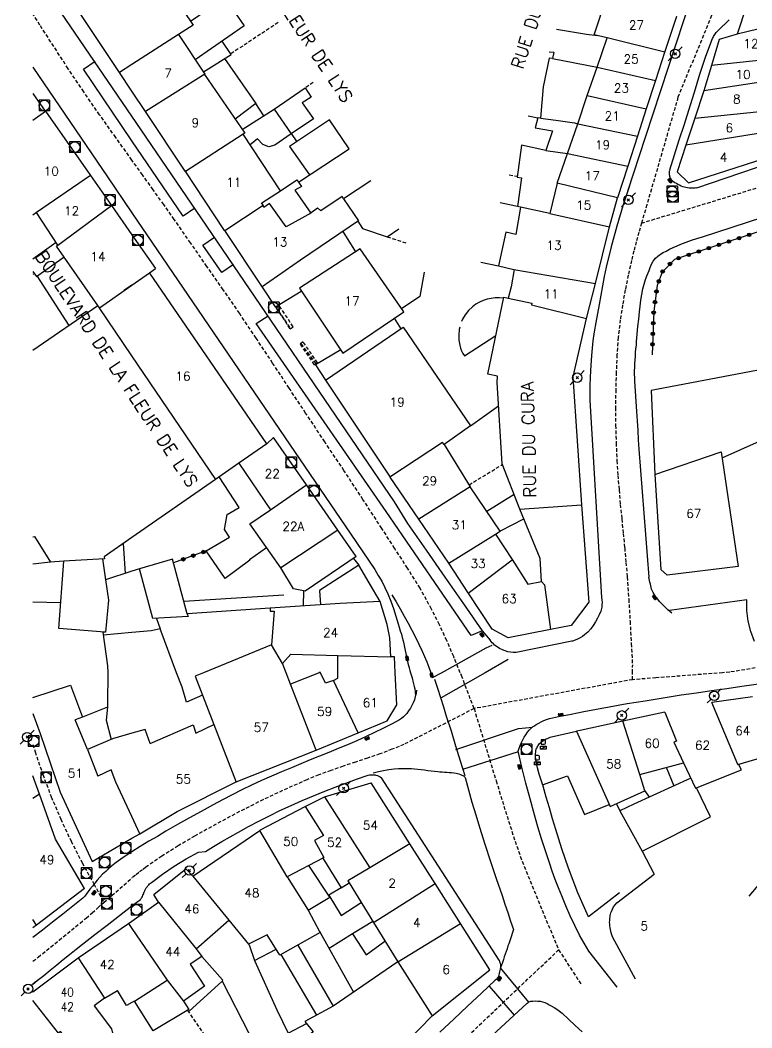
# Model space of a CAD drawing. Header units: millimetres. Extents: x 146998 to 148001, y 143000 to 144001.
# Drawn here: x 146998.2 to 147101.7, y 143120.8 to 143263.3 of the extents above; entities that cross this region are included whole.
import ezdxf
from ezdxf.enums import TextEntityAlignment as Align

# ---------------------------------------------------------------- set-up
doc = ezdxf.new("R2010")
doc.units = ezdxf.units.MM
doc.linetypes.add('DASHED', pattern=[0.75, 0.5, -0.25])
doc.layers.get('0').update_dxf_attribs({"linetype": 'CONTINUOUS'})
for name, color, linetype in [('W0001', 6, 'DASHED'), ('W0004', 5, 'CONTINUOUS'), ('W0006', 2, 'CONTINUOUS'), ('W0008', 7, 'CONTINUOUS'), ('W0014', 7, 'CONTINUOUS'), ('W0017', 7, 'CONTINUOUS'), ('W0020', 2, 'CONTINUOUS'), ('W0101', 7, 'CONTINUOUS'), ('W0104', 1, 'CONTINUOUS'), ('W0112', 1, 'DASHED'), ('W0323', 7, 'CONTINUOUS'), ('W0333', 7, 'CONTINUOUS'), ('W0401', 7, 'CONTINUOUS'), ('W0420', 7, 'CONTINUOUS'), ('W0438', 7, 'CONTINUOUS'), ('W0473', 7, 'CONTINUOUS'), ('W0989', 7, 'CONTINUOUS'), ('W0991', 7, 'CONTINUOUS'), ('W1102', 7, 'CONTINUOUS')]:
    doc.layers.add(name, color=color, linetype=linetype)
doc.styles.get("Standard").update_dxf_attribs({"font": 'romans.shx', "width": 0.85})

# ---------------------------------------------------------------- blocks, each defined once
blk = doc.blocks.new('T420')
for p, q in [((0.75, 0.75), (-0.75, 0.75)), ((-0.75, 0.75), (-0.75, -0.75)), ((0.75, 0.75), (0.75, -0.75)), ((0.75, -0.75), (-0.75, -0.75))]:
    blk.add_line(p, q)
blk.add_ellipse((0, 0), major_axis=(-0.53, 0.53), ratio=1, start_param=3.926991, end_param=10.210176)
blk = doc.blocks.new('T401')
for p, q in [((-0.3, 0.3), (0, 0.3)), ((-0.3, -0.25), (-0.3, 0.3)), ((-0.3, 0.15), (0, 0.15)), ((-0.3, 0), (0, 0)), ((0, 0.3), (0, -0.25)), ((-0.3, -0.15), (0, -0.15)), ((-0.3, -0.25), (-0.3, -0.3)), ((-0.3, -0.3), (0, -0.3)), ((0, -0.3), (0, -0.25))]:
    blk.add_line(p, q)
blk = doc.blocks.new('T473')
for p, q in [((-0.166667, 0.166667), (0.166667, -0.166667)), ((-0.166667, -0.166667), (0.166667, 0.166667)), ((0.500001, 0.500001), (1.000002, 1.000002)), ((-1.000002, -1.000002), (-0.500001, -0.500001))]:
    blk.add_line(p, q)
blk.add_ellipse((0, 0), major_axis=(0.471405, 0.471405), ratio=1, start_param=5.4977871438, end_param=11.780972451)
blk = doc.blocks.new('T438')
for p, q in [((-0.4, 0.2), (0.4, 0.2)), ((-0.4, -0.2), (-0.4, 0.2)), ((0.15, 1.1), (-0.3, 1.1)), ((-0.3, 1.1), (-0.3, 0.5)), ((-0.3, 0.5), (0.15, 0.5)), ((0.3, 0.65), (0.3, 0.95)), ((0.4, 0.2), (0.4, -0.2))]:
    blk.add_line(p, q)
at = {"flags": 128}
for points in [[(-0.4, -0.2), (0.4, 0.2)], [(0.4, -0.2), (-0.4, -0.2)]]:
    blk.add_lwpolyline(points, dxfattribs=at)
for centre, major_axis, start_param, end_param in [((0.15, 0.95), (0.106, -0.106), 0.785398, 2.356194), ((0.15, 0.65), (0.106, 0.106), 3.926991, 5.497787)]:
    blk.add_ellipse(centre, major_axis=major_axis, ratio=1, start_param=start_param, end_param=end_param)
blk = doc.blocks.new('t323o')
at = {"color": 0, "linetype": 'Continuous'}
for radius in [0.25, 0.15]:
    blk.add_circle((0, 0), radius, dxfattribs=at)

msp = doc.modelspace()

# ---------------------------------------------------------------- linework, layer by layer
at = {"layer": 'W0001'}
for points in [[(147106.76, 143299.25), (147106.13, 143297.12), (147101.07, 143279.9), (147095.98, 143263.94), (147091.25, 143252.39), (147086.85, 143237.2), (147086.09, 143234.6)], [(147086.09, 143234.6), (147088.94, 143235.46), (147109.55, 143241.76), (147135.3, 143249.54), (147157.74, 143256.81), (147184.59, 143265.55)], [(147014, 143243.51), (147011.71, 143246.71), (147009.43, 143249.92), (147007.19, 143253.16), (147004.99, 143256.43), (147000.99, 143262.6), (147000, 143264.19)], [(147060.46, 143171), (147059.52, 143173.29), (147058.54, 143175.55), (147057.49, 143177.79), (147056.39, 143180.01), (147054.76, 143182.94), (147052.99, 143185.79), (147051.17, 143188.6), (147049.35, 143191.41), (147046.69, 143195.51), (147044, 143199.59), (147041.28, 143203.66), (147038.58, 143207.73), (147036.24, 143211.26), (147033.91, 143214.8), (147031.57, 143218.33), (147029.21, 143221.84), (147026.93, 143225.17), (147024.62, 143228.48), (147022.3, 143231.79), (147019.99, 143235.1), (147018.5, 143237.21), (147017.01, 143239.32), (147015.51, 143241.41), (147014, 143243.51)], [(147086.09, 143234.6), (147085.71, 143233.28), (147085.35, 143231.97), (147085, 143230.65), (147084.68, 143229.32), (147084.21, 143227.23), (147083.78, 143225.14), (147083.41, 143223.03), (147083.09, 143220.92), (147082.8, 143218.45), (147082.62, 143215.98), (147082.51, 143213.5), (147082.44, 143211.03), (147082.41, 143208.52), (147082.43, 143206), (147082.5, 143203.49), (147082.62, 143200.98), (147082.75, 143198.92), (147082.91, 143196.87), (147083.09, 143194.81), (147083.3, 143192.76), (147083.5, 143190.71), (147083.71, 143188.66), (147083.89, 143186.6), (147084.06, 143184.55), (147084.28, 143181.41), (147084.47, 143178.26), (147084.65, 143175.12), (147084.8, 143171.98)], [(147084.81, 143171), (147084.8, 143171.98)], [(147110.33, 143173.01), (147098.57, 143171.08), (147097.56, 143171)], [(147062.4, 143165.93), (147060.72, 143170.37), (147060.46, 143171)], [(147084.83, 143170.02), (147084.81, 143171)], [(147097.56, 143171), (147088.12, 143170.27), (147084.83, 143170.02)], [(147084.83, 143170.02), (147081.8, 143169.47), (147062.4, 143165.93)], [(147062.4, 143165.93), (147052.48, 143160.86), (147050.79, 143160.17), (147049.07, 143159.53), (147047.35, 143158.93), (147045.61, 143158.36), (147043.88, 143157.78), (147042.15, 143157.18), (147040.44, 143156.55), (147038.75, 143155.86), (147035.31, 143154.34), (147031.91, 143152.72), (147028.56, 143151.01), (147025.25, 143149.22), (147022.87, 143147.89), (147020.53, 143146.5), (147018.22, 143145.04), (147015.98, 143143.49), (147015.48, 143143.12), (147014.98, 143142.74), (147014.49, 143142.36), (147014, 143141.97)], [(147062.4, 143165.93), (147065.52, 143155.71), (147066.41, 143152.85), (147067.29, 143150), (147068.21, 143147.16), (147069.19, 143144.33), (147074.36, 143131.8)], [(147000, 143160.86), (147000.31, 143159.82), (147001.39, 143156.62), (147002.59, 143153.46), (147003.93, 143150.3), (147005.39, 143147.19), (147006.95, 143144.13), (147008.62, 143141.13), (147010.02, 143138.51)], [(147010.02, 143138.51), (147014, 143141.97)], [(147000, 143130.19), (147000.75, 143130.79), (147003.71, 143133.18), (147006.67, 143135.6), (147007.52, 143136.31), (147008.36, 143137.04), (147009.19, 143137.77), (147010.02, 143138.51)], [(147014, 143086.98), (147019.74, 143089.75), (147035.69, 143099.01), (147048.76, 143108.06), (147060.96, 143119.09), (147074.36, 143131.8)], [(147074.36, 143131.8), (147077.52, 143126.98)]]:
    msp.add_lwpolyline(points, dxfattribs=at)
at = {"layer": 'W0004'}
for points in [[(147050.79, 143182.02), (147051.38, 143181.02), (147051.95, 143180.02), (147052.52, 143179.01), (147053.07, 143178), (147053.59, 143177.02), (147054.1, 143176.04), (147054.6, 143175.05), (147055.06, 143174.05), (147055.39, 143173.29), (147055.7, 143172.53), (147056, 143171.77), (147056.28, 143171)], [(147056.28, 143171), (147056.54, 143170.31)]]:
    msp.add_lwpolyline(points, dxfattribs=at)
at = {"layer": 'W0006'}
for points in [[(147014, 143246.24), (147007.13, 143256.36), (147008.79, 143257.48)], [(147022.89, 143236.71), (147021.23, 143235.59), (147014, 143246.24)], [(147028.35, 143228.75), (147026.7, 143227.61), (147024.04, 143231.49), (147025.7, 143232.59)], [(147063.45, 143176.87), (147061.99, 143176.25), (147049.99, 143193.82), (147031.6, 143220.38), (147033.26, 143221.49)]]:
    msp.add_lwpolyline(points, dxfattribs=at)
at = {"layer": 'W0008'}
for points in [[(147014, 143249.72), (147000, 143270.3)], [(147061.13, 143156.2), (147061.04, 143156.28), (147060.95, 143156.35), (147060.85, 143156.42), (147060.74, 143156.48), (147060.53, 143156.57), (147060.3, 143156.64), (147060.08, 143156.69), (147059.85, 143156.73), (147059.53, 143156.78), (147059.21, 143156.82), (147058.88, 143156.85), (147058.56, 143156.88), (147058.23, 143156.9), (147057.91, 143156.92), (147057.58, 143156.94), (147057.26, 143156.97), (147056.79, 143157.02), (147056.33, 143157.08), (147055.86, 143157.14), (147055.4, 143157.2), (147054.93, 143157.26), (147054.47, 143157.31), (147054, 143157.36), (147053.53, 143157.39), (147052.92, 143157.41), (147052.31, 143157.42), (147051.7, 143157.4), (147051.09, 143157.36), (147050.35, 143157.27), (147049.61, 143157.14), (147048.88, 143156.99), (147048.15, 143156.8)], [(147061.13, 143156.2), (147061.61, 143154.43), (147062.11, 143152.68), (147062.63, 143150.92), (147063.16, 143149.17), (147063.93, 143146.74), (147064.73, 143144.32), (147065.54, 143141.91), (147066.36, 143139.49), (147066.76, 143138.29), (147067.17, 143137.08), (147067.58, 143135.88), (147067.99, 143134.68)], [(147067.99, 143134.68), (147067.89, 143134.39), (147067.79, 143134.1), (147067.69, 143133.81), (147067.59, 143133.52), (147067.5, 143133.23), (147067.4, 143132.94), (147067.3, 143132.65), (147067.2, 143132.36), (147067.07, 143131.97), (147066.94, 143131.58), (147066.81, 143131.2), (147066.68, 143130.81), (147066.55, 143130.42), (147066.42, 143130.03), (147066.29, 143129.65), (147066.16, 143129.26)]]:
    msp.add_lwpolyline(points, dxfattribs=at)
at = {"layer": 'W0014'}
for points in [[(147100.69, 143289.63), (147086.61, 143246.68)], [(147090.11, 143242.11), (147090.77, 143244.23), (147091.44, 143246.35), (147092.12, 143248.46), (147092.8, 143250.58), (147093.59, 143253.12), (147094.35, 143255.68), (147095.18, 143258.22), (147096.14, 143260.71), (147096.21, 143260.86), (147096.28, 143261), (147096.36, 143261.15), (147096.45, 143261.28), (147096.66, 143261.54), (147096.88, 143261.79), (147097.12, 143262.02), (147097.35, 143262.25), (147097.44, 143262.34), (147097.52, 143262.42), (147097.61, 143262.5), (147097.7, 143262.58), (147097.79, 143262.66), (147097.88, 143262.74), (147097.96, 143262.82), (147098.05, 143262.9), (147098.16, 143263.01), (147098.27, 143263.12), (147098.38, 143263.24), (147098.48, 143263.36)], [(147149.56, 143258.24), (147130.14, 143251.77), (147108.55, 143244.52), (147093.87, 143239.55)], [(147000, 143256.63), (147010.53, 143241.15), (147014, 143236.05)], [(147094.7, 143232.64), (147111.66, 143238.15), (147136.54, 143246.23), (147151.38, 143251.08)], [(147063.6, 143176.93), (147060.96, 143180.74), (147058.32, 143184.53), (147055.68, 143188.33), (147053.03, 143192.12), (147051.16, 143195.18), (147023.07, 143236.38), (147014, 143249.72)], [(147086.61, 143246.68), (147084.13, 143239.05)], [(147093.87, 143239.57), (147093.66, 143239.54), (147093.45, 143239.53), (147093.24, 143239.53), (147093.03, 143239.53), (147092.81, 143239.55), (147092.59, 143239.57), (147092.37, 143239.61), (147092.15, 143239.67), (147091.92, 143239.74), (147091.69, 143239.84), (147091.46, 143239.94), (147091.24, 143240.06), (147091.03, 143240.18), (147090.82, 143240.3), (147090.61, 143240.44), (147090.43, 143240.61), (147090.34, 143240.71), (147090.27, 143240.82), (147090.2, 143240.94), (147090.15, 143241.06), (147090.11, 143241.17), (147090.09, 143241.28), (147090.07, 143241.4), (147090.06, 143241.51), (147090.06, 143241.66), (147090.06, 143241.81), (147090.07, 143241.95), (147090.1, 143242.1)], [(147084.4, 143239.89), (147083.47, 143237.04), (147082.61, 143234.16), (147081.82, 143231.26), (147081.1, 143228.35), (147080.82, 143227.04), (147080.58, 143225.73), (147080.35, 143224.41), (147080.12, 143223.09), (147079.87, 143221.81), (147079.62, 143220.52), (147079.38, 143219.23), (147079.2, 143217.93), (147079, 143215.85), (147078.86, 143213.75), (147078.78, 143211.66), (147078.78, 143209.56)], [(147014, 143236.05), (147044.95, 143190.62), (147048.37, 143185.61), (147048.86, 143184.77), (147049.34, 143183.93), (147049.79, 143183.06), (147050.2, 143182.18), (147050.62, 143181.14), (147051.01, 143180.08), (147051.35, 143179.01), (147051.65, 143177.93)], [(147085.76, 143202.61), (147085.68, 143203.95), (147085.6, 143205.28), (147085.52, 143206.61), (147085.44, 143207.94), (147085.34, 143209.37), (147085.23, 143210.81), (147085.14, 143212.25), (147085.12, 143213.7), (147085.13, 143214.22), (147085.15, 143214.74), (147085.18, 143215.26), (147085.22, 143215.79), (147085.26, 143216.31), (147085.31, 143216.83), (147085.36, 143217.35), (147085.4, 143217.87), (147085.49, 143218.91), (147085.58, 143219.95), (147085.69, 143220.99), (147085.81, 143222.03), (147085.9, 143222.85), (147086.01, 143223.68), (147086.13, 143224.5), (147086.3, 143225.31), (147086.47, 143225.97), (147086.67, 143226.61), (147086.9, 143227.25), (147087.15, 143227.88), (147087.33, 143228.33), (147087.52, 143228.79), (147087.75, 143229.23), (147088.05, 143229.63), (147088.38, 143229.94), (147088.76, 143230.2), (147089.16, 143230.42), (147089.56, 143230.63), (147090.07, 143230.9), (147090.59, 143231.15), (147091.12, 143231.38), (147091.65, 143231.6), (147092.41, 143231.89), (147093.16, 143232.16), (147093.93, 143232.41), (147094.7, 143232.65)], [(147078.78, 143209.56), (147080.43, 143181.62)], [(147087.17, 143184.52), (147085.76, 143202.62)], [(147090.4, 143179.42), (147089.8, 143179.91), (147089.23, 143180.45), (147088.7, 143181.02), (147088.2, 143181.62), (147088.02, 143181.85), (147087.86, 143182.09), (147087.72, 143182.35), (147087.6, 143182.61), (147087.51, 143182.84), (147087.45, 143183.07), (147087.39, 143183.31), (147087.34, 143183.55), (147087.28, 143183.79), (147087.23, 143184.03), (147087.18, 143184.28), (147087.14, 143184.52)], [(147080.43, 143181.62), (147080.49, 143181.29), (147080.51, 143180.95), (147080.5, 143180.61), (147080.46, 143180.27), (147080.32, 143179.73), (147080.12, 143179.2), (147079.88, 143178.7), (147079.6, 143178.21), (147079.27, 143177.7), (147078.9, 143177.21), (147078.5, 143176.75), (147078.04, 143176.34), (147077.73, 143176.11), (147077.39, 143175.93), (147077.05, 143175.76), (147076.7, 143175.61), (147076.58, 143175.56), (147076.46, 143175.52), (147076.34, 143175.48), (147076.22, 143175.45)], [(147101.01, 143181.31), (147090.04, 143179.78)], [(147102.08, 143175.42), (147101.54, 143176.84), (147101.18, 143178.3), (147101, 143179.8), (147101.01, 143181.31)], [(147051.65, 143177.93), (147051.82, 143177.44), (147051.97, 143176.95), (147052.12, 143176.46), (147052.25, 143175.97), (147052.36, 143175.52), (147052.46, 143175.07), (147052.56, 143174.62), (147052.65, 143174.16), (147052.74, 143173.71), (147052.83, 143173.26), (147052.93, 143172.81), (147053.04, 143172.36), (147053.13, 143172.02), (147053.22, 143171.68), (147053.32, 143171.34), (147053.42, 143171)], [(147064.71, 143175.62), (147063.6, 143176.93)], [(147068.34, 143173.86), (147067.95, 143173.86), (147067.57, 143173.9), (147067.19, 143173.97), (147066.82, 143174.08), (147066.41, 143174.24), (147066.02, 143174.43), (147065.65, 143174.66), (147065.3, 143174.92), (147065.13, 143175.07), (147064.97, 143175.24), (147064.83, 143175.42), (147064.7, 143175.61)], [(147076.22, 143175.45), (147068.34, 143173.86)], [(147053.42, 143171), (147053.5, 143170.7), (147053.59, 143170.4), (147053.67, 143170.09), (147053.75, 143169.79), (147053.84, 143169.43), (147053.94, 143169.07), (147054.02, 143168.71), (147054.08, 143168.34), (147054.09, 143168.18), (147054.1, 143168.02), (147054.1, 143167.86), (147054.09, 143167.7)], [(147074.37, 143164.8), (147076.15, 143165.16), (147077.93, 143165.52), (147079.72, 143165.86), (147081.5, 143166.18), (147084.05, 143166.63), (147086.6, 143167.05), (147089.15, 143167.46), (147091.71, 143167.86), (147093.86, 143168.18), (147096, 143168.49), (147098.15, 143168.79), (147100.3, 143169.09), (147101.97, 143169.33), (147103.64, 143169.58), (147105.3, 143169.82), (147106.97, 143170.07), (147108.64, 143170.31), (147110.3, 143170.55), (147111.97, 143170.78), (147113.64, 143171)], [(147054.28, 143168.53), (147054.2, 143168.07), (147054.09, 143167.62), (147053.96, 143167.18), (147053.79, 143166.74), (147053.6, 143166.35), (147053.39, 143165.97), (147053.15, 143165.6), (147052.88, 143165.25), (147052.65, 143165), (147052.41, 143164.76), (147052.14, 143164.54), (147051.87, 143164.34)], [(147068.63, 143159.89), (147068.76, 143160.31), (147068.92, 143160.72), (147069.1, 143161.12), (147069.3, 143161.51), (147069.49, 143161.88), (147069.71, 143162.23), (147069.95, 143162.58), (147070.21, 143162.9), (147070.44, 143163.12), (147070.68, 143163.33), (147070.94, 143163.51), (147071.21, 143163.68), (147071.55, 143163.88), (147071.91, 143164.06), (147072.27, 143164.23), (147072.65, 143164.37), (147073.07, 143164.51), (147073.5, 143164.63), (147073.93, 143164.73), (147074.37, 143164.8)], [(147051.87, 143164.34), (147050.7, 143163.72), (147049.52, 143163.12), (147048.34, 143162.54), (147047.14, 143161.98), (147045.83, 143161.39), (147044.52, 143160.82), (147043.2, 143160.27), (147041.87, 143159.73), (147040.54, 143159.2), (147039.22, 143158.66), (147037.89, 143158.12), (147036.57, 143157.56), (147035.15, 143156.97), (147033.73, 143156.37), (147032.32, 143155.77), (147030.91, 143155.12), (147029.54, 143154.45), (147028.18, 143153.75), (147026.82, 143153.03), (147025.48, 143152.31), (147023.8, 143151.39), (147022.13, 143150.46), (147020.47, 143149.52), (147018.82, 143148.57), (147017.61, 143147.86), (147016.39, 143147.16), (147015.19, 143146.44), (147014, 143145.69)], [(147078.58, 143136.46), (147077.82, 143138.17), (147077.1, 143139.89), (147076.41, 143141.62), (147075.75, 143143.37), (147075.28, 143144.72), (147074.84, 143146.08), (147074.41, 143147.44), (147073.99, 143148.81), (147073.52, 143150.34), (147073.06, 143151.88), (147072.61, 143153.42), (147072.16, 143154.96), (147071.89, 143155.81), (147071.61, 143156.67), (147071.36, 143157.53), (147071.17, 143158.41), (147071.12, 143158.77), (147071.08, 143159.13), (147071.08, 143159.5), (147071.13, 143159.87), (147071.16, 143160.02), (147071.21, 143160.17), (147071.27, 143160.32), (147071.33, 143160.46), (147071.4, 143160.6), (147071.49, 143160.73), (147071.58, 143160.86), (147071.67, 143160.98), (147071.88, 143161.18), (147072.11, 143161.35), (147072.35, 143161.5), (147072.59, 143161.63), (147072.78, 143161.72), (147072.97, 143161.8), (147073.17, 143161.88), (147073.37, 143161.93)], [(147073.37, 143161.93), (147076.87, 143162.74)], [(147082.66, 143126.55), (147082.66, 143126.55), (147082.66, 143126.55), (147082.66, 143126.55), (147082.66, 143126.55), (147078.64, 143131.61), (147078.64, 143131.61), (147078.64, 143131.61), (147078.64, 143131.61), (147078.64, 143131.61), (147078.64, 143131.61), (147077.97, 143132.73), (147077.34, 143133.88), (147076.65, 143135.24), (147076, 143136.63), (147075.39, 143138.03), (147074.8, 143139.43), (147074.34, 143140.59), (147073.89, 143141.75), (147073.47, 143142.92), (147073.06, 143144.1), (147072.49, 143145.79), (147071.95, 143147.5), (147071.43, 143149.21), (147070.93, 143150.92), (147070.32, 143153.15), (147069.73, 143155.39), (147069.16, 143157.64), (147068.63, 143159.89)], [(147024.4, 143145.72), (147025.55, 143146.43), (147026.71, 143147.12), (147027.88, 143147.8), (147029.06, 143148.46), (147030.51, 143149.25), (147031.97, 143150.03), (147033.45, 143150.78), (147034.94, 143151.51), (147036.51, 143152.23), (147038.09, 143152.93), (147039.68, 143153.6), (147041.28, 143154.25), (147042.77, 143154.83), (147044.26, 143155.39), (147045.75, 143155.94), (147047.26, 143156.46)], [(147047.26, 143156.46), (147047.43, 143156.51), (147047.61, 143156.55), (147047.79, 143156.57), (147047.98, 143156.58), (147048.11, 143156.58), (147048.25, 143156.57), (147048.39, 143156.55), (147048.52, 143156.51), (147048.72, 143156.45), (147048.92, 143156.36), (147049.11, 143156.27), (147049.29, 143156.15)], [(147065.94, 143130.33), (147049.29, 143156.15)], [(147014, 143145.69), (147013.93, 143145.65), (147013.85, 143145.6), (147013.78, 143145.55), (147013.7, 143145.5), (147013.05, 143145.07), (147012.42, 143144.62), (147011.79, 143144.16), (147011.17, 143143.68), (147010.73, 143143.3), (147010.29, 143142.91), (147009.86, 143142.51), (147009.46, 143142.09), (147009.09, 143141.68), (147008.74, 143141.25), (147008.41, 143140.81), (147008.07, 143140.37), (147007.82, 143140.06), (147007.57, 143139.74), (147007.32, 143139.42), (147007.08, 143139.1)], [(147015.22, 143138.93), (147015.27, 143139), (147015.32, 143139.07), (147015.37, 143139.15), (147015.42, 143139.23), (147015.49, 143139.37), (147015.56, 143139.52), (147015.62, 143139.67), (147015.68, 143139.82), (147015.71, 143139.9), (147015.75, 143139.98), (147015.78, 143140.06), (147015.81, 143140.14), (147015.84, 143140.22), (147015.88, 143140.3), (147015.92, 143140.38), (147015.96, 143140.46), (147016.03, 143140.57), (147016.11, 143140.68), (147016.19, 143140.78), (147016.27, 143140.88), (147016.39, 143141), (147016.5, 143141.12), (147016.63, 143141.23), (147016.75, 143141.34), (147018.34, 143142.52), (147019.98, 143143.63), (147021.67, 143144.66), (147023.41, 143145.6)], [(147023.41, 143145.6), (147024.4, 143145.72)], [(147007.08, 143139.1), (147005.64, 143137.97), (147004.21, 143136.85), (147002.77, 143135.72), (147001.34, 143134.6), (147000, 143133.55)], [(147000, 143126.97), (147000.62, 143127.47), (147001.53, 143128.2), (147002.44, 143128.94), (147003.36, 143129.68), (147004.27, 143130.42), (147005.19, 143131.15), (147006.1, 143131.88), (147007.02, 143132.61), (147008.76, 143133.97), (147010.5, 143135.32), (147012.25, 143136.67), (147014, 143138.01)], [(147014, 143138.01), (147015.22, 143138.93)], [(147065.94, 143130.33), (147066.02, 143130.12), (147066.08, 143129.9), (147066.13, 143129.69), (147066.14, 143129.46), (147066.14, 143129.26), (147066.11, 143129.07), (147066.07, 143128.87), (147066.02, 143128.68), (147065.97, 143128.48), (147065.92, 143128.29), (147065.85, 143128.09), (147065.76, 143127.91), (147065.69, 143127.79), (147065.6, 143127.69), (147065.51, 143127.59), (147065.4, 143127.5)], [(147065.4, 143127.5), (147063.44, 143125.67), (147061.48, 143123.83), (147059.52, 143122), (147057.55, 143120.17)], [(147054.5, 143109.93), (147062.51, 143117.43), (147069.92, 143124.27)], [(147069.92, 143124.27), (147070.04, 143124.37), (147070.17, 143124.45), (147070.31, 143124.52), (147070.45, 143124.56), (147070.52, 143124.57), (147070.59, 143124.57), (147070.66, 143124.57), (147070.72, 143124.55)], [(147070.72, 143124.55), (147071.06, 143124.58), (147071.4, 143124.57), (147071.74, 143124.54), (147072.07, 143124.47), (147072.41, 143124.36), (147072.73, 143124.22), (147073.03, 143124.05), (147073.33, 143123.88), (147073.73, 143123.65), (147074.12, 143123.4), (147074.5, 143123.15), (147074.87, 143122.87)], [(147074.87, 143122.87), (147075.78, 143121.99), (147076.69, 143121.1), (147077.69, 143120.19), (147077.69, 143120.19), (147077.69, 143120.19), (147077.69, 143120.19)]]:
    msp.add_lwpolyline(points, dxfattribs=at)
at = {"layer": 'W0017'}
for points in [[(147021.36, 143181.11), (147035.49, 143182.04)], [(147072.09, 143155.16), (147075.63, 143156.4), (147078.04, 143150.93), (147081.53, 143152.37)], [(147082.99, 143139.85), (147078.58, 143136.46)]]:
    msp.add_lwpolyline(points, dxfattribs=at)
at = {"layer": 'W0020'}
for points in [[(147057.81, 143171), (147064.11, 143174.53), (147064.96, 143174.89)], [(147067.24, 143172.88), (147063.96, 143171)], [(147056.54, 143170.31), (147057.81, 143171)], [(147063.96, 143171), (147057.74, 143167.44)], [(147059.83, 143160.12), (147068.69, 143163.12), (147070.66, 143163.32)], [(147068.65, 143159.81), (147060.78, 143157.3)], [(147070.16, 143124.43), (147066.16, 143129.26)], [(147064.52, 143126.65), (147068.07, 143122.56)]]:
    msp.add_lwpolyline(points, dxfattribs=at)
at = {"layer": 'W0101'}
for points in [[(147014, 143275.51), (147022.68, 143262.58)], [(147012.16, 143256.05), (147002.06, 143271.24), (147002.06, 143271.24)], [(147102.26, 143269.36), (147099.62, 143261.32)], [(147081.23, 143260.82), (147079.4, 143261.22), (147081.18, 143266.67)], [(147091.01, 143263.84), (147091.02, 143263.82), (147089.36, 143258.74)], [(147022.68, 143262.58), (147020.6, 143261.25)], [(147020.6, 143261.25), (147024.33, 143255.66)], [(147079.8, 143256.66), (147081.23, 143260.82)], [(147099.62, 143261.32), (147097.07, 143260.55), (147095.99, 143256.91)], [(147089.36, 143258.74), (147089.34, 143258.73), (147088.07, 143254.78)], [(147014, 143253.28), (147012.16, 143256.05)], [(147078.42, 143252.63), (147079.8, 143256.66)], [(147095.99, 143256.91), (147094.92, 143253.32)], [(147024.25, 143255.61), (147029.96, 143247.32)], [(147088.07, 143254.78), (147086.76, 143250.75)], [(147015.93, 143250.36), (147014, 143253.28)], [(147094.92, 143253.32), (147093.63, 143249.42)], [(147000, 143252.91), (147001.74, 143250.42)], [(147077.06, 143248.65), (147078.42, 143252.63)], [(147001.74, 143250.42), (147001.76, 143250.43), (147008.12, 143241.31), (147008.13, 143241.32)], [(147021.53, 143241.96), (147015.94, 143250.37), (147015.93, 143250.36)], [(147086.76, 143250.75), (147085.51, 143246.88)], [(147093.63, 143249.42), (147092.37, 143245.6)], [(147075.62, 143244.43), (147077.06, 143248.65)], [(147029.96, 143247.32), (147029.76, 143247.19)], [(147035, 143239.18), (147029.76, 143247.19)], [(147085.51, 143246.88), (147084.15, 143242.66)], [(147092.37, 143245.6), (147091.13, 143241.85), (147092.73, 143240.28), (147103.59, 143243.8)], [(147074.18, 143240.24), (147075.62, 143244.43)], [(147027.11, 143233.54), (147021.53, 143241.97), (147021.53, 143241.96)], [(147084.15, 143242.66), (147082.69, 143238.15)], [(147008.13, 143241.32), (147011.1, 143237.08)], [(147032.57, 143237.12), (147032.35, 143237.46), (147032.37, 143237.46), (147035, 143239.18)], [(147074.17, 143240.24), (147073.14, 143235.96)], [(147043.91, 143238.05), (147046.05, 143234.9), (147037.83, 143229.35), (147032.42, 143225.59)], [(147043.91, 143238.05), (147043.74, 143238.34), (147040.73, 143236.33)], [(147081.57, 143234.05), (147082.69, 143238.15)], [(147000.51, 143236.09), (147000, 143235.74)], [(147003.54, 143231.49), (147000.51, 143236.09)], [(147011.1, 143237.08), (147014, 143232.94)], [(147035.82, 143234.06), (147033.45, 143237.36), (147032.65, 143236.79), (147032.57, 143237.12)], [(147039.19, 143235.94), (147040.24, 143236.76), (147040.73, 143236.33)], [(147073.14, 143235.96), (147068.99, 143236.86), (147068.3, 143233), (147066.92, 143233.32), (147065.85, 143228.53), (147068.04, 143228.04)], [(147039.3, 143236), (147035.82, 143234.06)], [(147032.46, 143225.54), (147032.46, 143225.52), (147027.13, 143233.55), (147027.11, 143233.54)], [(147079.56, 143226.06), (147081.57, 143234.05)], [(147014, 143232.94), (147017.35, 143228.16)], [(147009.2, 143222.93), (147003.33, 143231.34)], [(147052.46, 143222.03), (147046.3, 143230.94), (147037.69, 143225.39)], [(147016.5, 143227.57), (147017.35, 143228.16)], [(147033.07, 143203.36), (147016.55, 143227.51)], [(147068.04, 143228.04), (147068.06, 143228.04), (147067.67, 143225.57), (147067.24, 143223.97)], [(147078.33, 143221.12), (147078.32, 143221.12), (147079.56, 143226.06)], [(147037.69, 143225.39), (147043.86, 143216.22), (147052.46, 143222.03)], [(147067.24, 143223.97), (147070.57, 143223.26), (147070.53, 143223.04)], [(147070.57, 143223.26), (147070.55, 143223.04), (147078.32, 143221.12)], [(147009.4, 143222.61), (147009.2, 143222.93)], [(147014, 143215.84), (147009.36, 143222.68)], [(147041.38, 143212.4), (147052.35, 143219.88), (147061.92, 143205.9), (147058.19, 143203.28)], [(147025.86, 143198.34), (147014, 143215.84)], [(147041.38, 143212.4), (147050.52, 143198.67)], [(147034.04, 143204.25), (147033.07, 143203.36)], [(147038.69, 143197.56), (147038.69, 143197.56), (147034.04, 143204.25)], [(147058.19, 143203.28), (147061.87, 143197.31)], [(147087.99, 143199.03), (147097.36, 143202.26), (147099.75, 143186.05), (147089.7, 143184.79)], [(147029.13, 143200.63), (147025.82, 143198.33)], [(147029.13, 143200.63), (147033.59, 143194.05)], [(147087.99, 143199.02), (147087.99, 143199.03), (147088.83, 143185.61), (147089.7, 143184.79)], [(147043.12, 143191.17), (147043.12, 143191.17), (147038.69, 143197.56)], [(147054.59, 143192.7), (147050.52, 143198.67), (147050.5, 143198.67)], [(147066.1, 143191.02), (147061.87, 143197.31)], [(147068.9, 143194.14), (147077.62, 143194.73)], [(147077.62, 143194.73), (147078.64, 143180.96), (147076.16, 143177.7), (147073.2, 143177.11)], [(147035.07, 143185.84), (147030.68, 143192.05), (147033.59, 143194.05)], [(147071.95, 143183.91), (147071.75, 143187.17), (147068.9, 143194.14)], [(147058.81, 143186.52), (147054.59, 143192.7)], [(147043.12, 143191.17), (147035.07, 143185.84)], [(147065.44, 143190.61), (147066.1, 143191.02)], [(147065.44, 143190.61), (147067.78, 143187.03)], [(147061.58, 143182.28), (147058.81, 143186.52)], [(147067.78, 143187.03), (147070.01, 143183.51), (147071.95, 143183.91)], [(147073.2, 143177.11), (147067.21, 143175.92), (147064.94, 143177.14), (147061.58, 143182.28)], [(147049.14, 143181.06), (147043.48, 143180.8), (147033.55, 143180.12), (147033.56, 143179.73), (147034.11, 143179.72), (147033.77, 143174.96)], [(147050.62, 143173.27), (147050.47, 143175.93), (147050.11, 143177.83), (147049.13, 143181.07)], [(147033.77, 143174.96), (147024.14, 143171)], [(147035.3, 143172.29), (147036.5, 143173.63), (147043.12, 143173.46)], [(147043.13, 143171), (147043.12, 143173.46)], [(147035.81, 143171), (147035.3, 143172.29)], [(147051.26, 143171), (147051.16, 143173.23), (147050.62, 143173.27)], [(147024.14, 143171), (147022.96, 143170.51), (147025.58, 143163.7)], [(147036.45, 143169.4), (147035.81, 143171)], [(147040.5, 143171), (147036.45, 143169.4)], [(147040.67, 143171), (147040.64, 143171.06), (147040.5, 143171)], [(147042.5, 143169.9), (147041.38, 143169.53), (147040.67, 143171)], [(147042.5, 143169.9), (147043.14, 143170.22), (147043.13, 143171)], [(147046, 143162.51), (147050.11, 143164.22), (147051.48, 143166.45), (147051.26, 143171)], [(147000, 143167.51), (147005.3, 143169.26), (147007.01, 143164.72)], [(147101.77, 143167.58), (147096.04, 143166.81)], [(147000, 143165.25), (147001.01, 143162.41), (147003.87, 143154.13), (147008.36, 143144.32), (147014, 143147.58)], [(147089.4, 143165.41), (147083.47, 143164.15)], [(147007.01, 143164.72), (147005.96, 143164.35)], [(147007.73, 143160.15), (147005.96, 143164.35)], [(147016.6, 143161), (147022.67, 143163.61), (147023.03, 143162.45), (147025.58, 143163.7)], [(147083.47, 143164.15), (147077.42, 143162.85)], [(147014, 143162.44), (147011.27, 143161.67), (147007.73, 143160.15)], [(147016.6, 143161), (147015.87, 143162.96), (147014, 143162.44)], [(147040.07, 143160.05), (147046, 143162.51)], [(147076.87, 143162.74), (147081.66, 143152.06), (147086.55, 143154.28), (147085.83, 143156.63)], [(147028.76, 143155.55), (147040.07, 143160.05)], [(147099.7, 143158.01), (147104.06, 143159.28)], [(147085.83, 143156.63), (147092.03, 143158.28)], [(147092.03, 143158.28), (147093.75, 143154.67), (147100.25, 143157.28), (147099.87, 143157.99), (147099.7, 143158.01)], [(147000.95, 143153.84), (147000, 143156.43)], [(147020.42, 143151.38), (147028.76, 143155.55)], [(147041.25, 143153.43), (147047.85, 143155.44)], [(147053.32, 143146.81), (147047.85, 143155.44)], [(147003.17, 143147.47), (147000.95, 143153.84)], [(147038.52, 143152.1), (147041.25, 143153.43)], [(147032.11, 143148.7), (147032.21, 143148.78), (147038.52, 143152.1)], [(147015.13, 143148.23), (147020.42, 143151.38)], [(147014, 143147.58), (147015.13, 143148.23)], [(147022.61, 143142.24), (147032.11, 143148.7)], [(147007.3, 143140.5), (147003.17, 143147.47)], [(147056.89, 143141.19), (147053.32, 143146.81)], [(147040.99, 143144.78), (147035.96, 143142.15)], [(147040.99, 143144.78), (147043.6, 143140.59), (147044.72, 143141.28)], [(147017.75, 143138.57), (147017.09, 143139.62), (147021.61, 143143.27), (147022.61, 143142.24)], [(147035.96, 143142.15), (147038.95, 143137.4), (147040.54, 143134.4), (147040.62, 143134.26)], [(147082.58, 143138.47), (147087.88, 143142.49)], [(147101.34, 143139.41), (147104.21, 143142.8)], [(147044.72, 143141.28), (147048.18, 143135.66)], [(147060.49, 143135.52), (147056.89, 143141.19)], [(147007.3, 143140.5), (147000.49, 143135.3)], [(147014, 143135.87), (147017.75, 143138.57)], [(147082.03, 143133.53), (147081.93, 143133.81), (147081.84, 143134.09), (147081.76, 143134.38), (147081.7, 143134.67), (147081.65, 143134.92), (147081.61, 143135.18), (147081.59, 143135.44), (147081.58, 143135.71), (147081.59, 143135.9), (147081.6, 143136.1), (147081.62, 143136.29), (147081.64, 143136.49), (147081.67, 143136.68), (147081.72, 143136.87), (147081.77, 143137.06), (147081.83, 143137.25), (147081.97, 143137.58), (147082.14, 143137.89), (147082.34, 143138.19), (147082.58, 143138.47)], [(147000.49, 143135.3), (147000, 143134.93)], [(147006.39, 143130.68), (147013.5, 143135.51), (147013.5, 143135.51)], [(147013.5, 143135.51), (147014, 143135.87)], [(147023.07, 143131.93), (147027.72, 143136.01)], [(147027.72, 143136.01), (147030.49, 143132.63)], [(147048.18, 143135.66), (147051.61, 143130.1)], [(147056.46, 143122.49), (147064.63, 143128.98), (147060.49, 143135.52)], [(147040.62, 143134.26), (147034.91, 143131.04), (147033.14, 143133.92), (147030.49, 143132.63)], [(147085.26, 143127.67), (147082.03, 143133.53)], [(147000, 143125.87), (147006.39, 143130.68)], [(147023.07, 143131.93), (147023.9, 143130.88), (147022.25, 143129.77), (147024.28, 143126.67), (147021.28, 143124.54)], [(147051.61, 143130.1), (147042.45, 143123.85), (147038.48, 143121.67), (147039.66, 143120.2), (147036.92, 143117.88), (147041.05, 143112.99)], [(147014.37, 143124.57), (147018.97, 143127.52)], [(147018.97, 143127.52), (147021.28, 143124.54)], [(147010.1, 143124.97), (147008.67, 143123.89), (147011.11, 143120.64), (147011.32, 143119.81), (147008.97, 143117.98), (147009.92, 143116.77), (147008.17, 143115.4), (147004.23, 143119.86)], [(147010.1, 143124.97), (147011.97, 143126.05)], [(147014, 143124.37), (147013.24, 143123.95), (147011.97, 143126.05)], [(147014.37, 143124.57), (147014, 143124.37)], [(147043.92, 143109.59), (147056.46, 143122.49)]]:
    msp.add_lwpolyline(points, dxfattribs=at)
at = {"layer": 'W0104'}
for points in [[(147022.3, 143263.15), (147027.16, 143266.52), (147029.9, 143262.5), (147022.97, 143257.7)], [(147074.05, 143262.04), (147078.3, 143261.33), (147079.85, 143261.12)], [(147024.12, 143255.98), (147028.05, 143258.46), (147026.79, 143260.35)], [(147073.01, 143258.82), (147073.67, 143258.75), (147073.49, 143257.87), (147079.8, 143256.66)], [(147027.12, 143257.88), (147031.54, 143251.5)], [(147073.56, 143257.86), (147073.05, 143257.94), (147072.2, 143253.85), (147071.82, 143249.44), (147073.98, 143249.17), (147076.59, 143248.79), (147077.06, 143248.65)], [(147034.14, 143250.69), (147038.51, 143253.73), (147039.36, 143252.41), (147038.1, 143251.62), (147039.67, 143249.35), (147036.52, 143247.23)], [(147032.68, 143249.78), (147031.54, 143251.5), (147028.59, 143249.32)], [(147029.6, 143247.85), (147034.14, 143250.69), (147036.52, 143247.23), (147034.21, 143245.63), (147033.39, 143245.4), (147032.52, 143245.7), (147031.75, 143246.5), (147030.75, 143245.68)], [(147041.97, 143249.22), (147036.29, 143245.43), (147039.14, 143241.43)], [(147037.57, 143240.4), (147044.72, 143245.12), (147041.97, 143249.22)], [(147071.82, 143249.44), (147071.42, 143249.5), (147071.04, 143248.07), (147073.52, 143247.65), (147072.54, 143244.87)], [(147036.54, 143247.25), (147037.33, 143246.11)], [(147072.54, 143244.86), (147069.11, 143245.61), (147068.51, 143241.08), (147069.12, 143241.02)], [(147072.54, 143244.87), (147075.62, 143244.43)], [(147035, 143239.18), (147037.35, 143240.72), (147037.98, 143239.78), (147037.06, 143239.24), (147039.3, 143236)], [(147047.78, 143240.58), (147043.91, 143238.05)], [(147069.12, 143241.02), (147068.55, 143236.96)], [(147068.99, 143236.86), (147066.09, 143237.47)], [(147045.98, 143234.86), (147046.61, 143233.82), (147050.1, 143232.65), (147051.76, 143233.79)], [(147043.83, 143233.39), (147045.65, 143230.52)], [(147003.27, 143231.86), (147000, 143229.49)], [(147000, 143227.74), (147000.49, 143227.05), (147004.4, 143229.81)], [(147063.37, 143229.07), (147065.85, 143228.53)], [(147055.36, 143227.64), (147054.75, 143224.23), (147052.14, 143222.49)], [(147000.2, 143227.43), (147000, 143227.31)], [(147000.57, 143227.12), (147005.1, 143220.12)], [(147034.32, 143222.73), (147032.46, 143225.54)], [(147034.32, 143222.73), (147037.95, 143224.99)], [(147066.55, 143223.96), (147065.98, 143224.02), (147065.4, 143224.01), (147064.82, 143223.95), (147064.25, 143223.83), (147063.69, 143223.65), (147063.15, 143223.42), (147062.64, 143223.13), (147062.16, 143222.77), (147061.63, 143222.24), (147061.16, 143221.64), (147060.78, 143220.99), (147060.64, 143220.67)], [(147065.68, 143212.06), (147065.7, 143212.96), (147064.33, 143213.21), (147066.6, 143224.11), (147067.24, 143223.97)], [(147000, 143216.63), (147009.2, 143222.93)], [(147051.12, 143221.13), (147052.02, 143219.66)], [(147076.41, 143212.87), (147078.33, 143221.12)], [(147060.39, 143219.89), (147060.31, 143219.55), (147060.24, 143218.8), (147060.27, 143218.05), (147060.38, 143217.31), (147060.48, 143216.91), (147060.62, 143216.53), (147060.81, 143216.16), (147061.04, 143215.82)], [(147061.04, 143215.82), (147065.48, 143218.72)], [(147043.56, 143216.66), (147039.95, 143214.55)], [(147114.54, 143216.05), (147087.44, 143210.91)], [(147039.95, 143214.55), (147041.38, 143212.4)], [(147066.37, 143200.57), (147065.68, 143212.06)], [(147077.63, 143194.73), (147076.41, 143212.87)], [(147087.45, 143210.92), (147087.99, 143199.02)], [(147061.92, 143205.9), (147065.88, 143208.75)], [(147097.5, 143201.4), (147102.78, 143203.74)], [(147068.9, 143194.14), (147066.37, 143200.57)], [(147025.82, 143198.33), (147014, 143190.11)], [(147033.06, 143188.69), (147030.63, 143186.99), (147030.61, 143186.99), (147030.69, 143186.9), (147027.18, 143184.34), (147024.51, 143188.23), (147027.82, 143190.18), (147027.08, 143191.26), (147027.49, 143193.36), (147029.18, 143194.38), (147026.34, 143198.69)], [(147064.23, 143193.83), (147068.06, 143196.26)], [(147066.12, 143191.05), (147069.45, 143192.78)], [(147045.72, 143187.42), (147043.12, 143191.17)], [(147000, 143190.24), (147000.23, 143190.26), (147002.5, 143186.63)], [(147014, 143190.11), (147010.09, 143187.39), (147010.13, 143187.1), (147004.37, 143186.8), (147002.49, 143186.63), (147000, 143186.37)], [(147013.08, 143185.05), (147012.83, 143189.3)], [(147010.15, 143176.75), (147003.67, 143177.27), (147004.37, 143186.8)], [(147010.29, 143184.14), (147009.89, 143187.09)], [(147033.55, 143180.12), (147021.84, 143179.32), (147019.73, 143187.06), (147015.07, 143185.69), (147014, 143185.35)], [(147045.72, 143187.42), (147038.51, 143182.54), (147036.88, 143182.86), (147035.07, 143185.84)], [(147045.35, 143187.16), (147046.11, 143186.2), (147040.55, 143182.61), (147040.68, 143180.61)], [(147049.14, 143181.07), (147047.56, 143183.71), (147046.11, 143186.2)], [(147014, 143185.35), (147010.26, 143184.15), (147010.67, 143181.25), (147010.26, 143176.75), (147009.87, 143176.74), (147010.56, 143171.99), (147010.59, 143171)], [(147021.84, 143179.32), (147021.94, 143178.96), (147016.94, 143178.65), (147015.07, 143185.69)], [(147038.26, 143180.44), (147038.34, 143182.57)], [(147003.93, 143180.87), (147000, 143180.99)], [(147017.48, 143178.69), (147017.98, 143177.23), (147016.71, 143176.95), (147014, 143176.7)], [(147014, 143176.7), (147009.93, 143176.33)], [(147020.33, 143171), (147017.98, 143177.23)], [(147010.59, 143171), (147010.61, 143170.11), (147010.53, 143167.54), (147010.55, 143166.14), (147007.01, 143164.72)], [(147023.99, 143167.85), (147021.7, 143166.86), (147021.1, 143168.97), (147020.33, 143171)], [(147010.55, 143166.14), (147010.37, 143164.28), (147011.05, 143161.58)], [(147077.42, 143162.85), (147076.87, 143162.74)], [(147089.59, 143157.63), (147090.68, 143155)], [(147093.07, 143156.09), (147085.01, 143152.41), (147083.04, 143151.45), (147086.18, 143145.75), (147095.87, 143150.61), (147093.88, 143154.73)], [(147086.55, 143154.28), (147087.17, 143153.4)], [(147082.54, 143152.46), (147083.04, 143151.45)], [(147086.18, 143145.75), (147087.88, 143142.49)], [(147038.95, 143137.4), (147042.01, 143139.28), (147039.01, 143143.74)], [(147043.6, 143140.59), (147041.85, 143139.55), (147043.58, 143136.67), (147046.43, 143138.5)], [(147048.07, 143135.83), (147045.21, 143134.05), (147047.13, 143131.08), (147049.79, 143133.05)], [(147040.62, 143134.26), (147045.36, 143125.83)], [(147045.21, 143134.05), (147041.91, 143131.98)], [(147030.49, 143132.63), (147030.58, 143132.53), (147031.36, 143130.3), (147034.49, 143123.34), (147036.09, 143120.03), (147038.7, 143121.39)], [(147037.45, 143132.47), (147042.45, 143123.85)], [(147023.9, 143130.88), (147026.82, 143127.56), (147026.75, 143127.39), (147030.6, 143119.95)], [(147031.36, 143130.3), (147034.39, 143131.88)], [(147035.07, 143131.13), (147040.13, 143122.57)], [(147022.03, 143123.08), (147026.75, 143127.39)], [(147021.28, 143124.54), (147022.06, 143123.37), (147017.01, 143120.36), (147014.37, 143124.57)]]:
    msp.add_lwpolyline(points, dxfattribs=at)
at = {"layer": 'W0112'}
for points in [[(147034.68, 143262.95), (147028, 143258.54)], [(147039.65, 143254.47), (147038.51, 143253.73)], [(147067.38, 143241.44), (147068.53, 143241.22)], [(147050.12, 143232.64), (147052.95, 143231.75)], [(147034.33, 143222.75), (147036.42, 143219.69)], [(147034.87, 143222.87), (147034.45, 143222.59)], [(147036.4, 143219.65), (147034.45, 143222.59)], [(147036.82, 143219.93), (147034.87, 143222.87)], [(147036.4, 143219.65), (147036.82, 143219.93)], [(147038.22, 143217.79), (147037.81, 143217.51)], [(147039.84, 143214.57), (147037.81, 143217.51)], [(147037.91, 143217.52), (147040.08, 143214.62)], [(147040.25, 143214.85), (147038.22, 143217.79)], [(147039.84, 143214.57), (147040.25, 143214.85)], [(147061.7, 143197.58), (147066.42, 143200.45)], [(147027.69, 143114.77), (147021.9, 143123.27)]]:
    msp.add_lwpolyline(points, dxfattribs=at)
at = {"layer": 'W0323'}
for points in [[(147070.07, 143249.75), (147071.42, 143249.5)], [(147111.23, 143235.98), (147107.74, 143235.07), (147090.75, 143229.44), (147088.99, 143227.67), (147088.32, 143225.75), (147087.81, 143222.12), (147087.59, 143215.95)], [(147024.49, 143188.22), (147019.87, 143186.53)]]:
    msp.add_lwpolyline(points, dxfattribs=at)
at = {"layer": 'W0333'}
msp.add_lwpolyline([(147056.79, 143170.1), (147057.21, 143168.8), (147057.64, 143167.49), (147058.06, 143166.18), (147058.47, 143164.87), (147059.14, 143162.77), (147059.79, 143160.66), (147060.44, 143158.56), (147061.09, 143156.45)], dxfattribs=at)
at = {"layer": 'W1102'}
for points in [[(147106.85, 143263.05), (147099.62, 143261.32)], [(147020.6, 143261.25), (147014, 143257.04)], [(147089.38, 143258.79), (147081.23, 143260.82)], [(147105.79, 143257.94), (147095.99, 143256.91)], [(147014, 143257.04), (147012.25, 143255.92)], [(147079.8, 143256.66), (147088.07, 143254.78)], [(147024.33, 143255.66), (147015.93, 143250.36)], [(147105.15, 143254.85), (147094.92, 143253.3)], [(147078.42, 143252.63), (147086.76, 143250.75)], [(147000, 143249.17), (147001.76, 143250.42)], [(147093.63, 143249.42), (147104.18, 143250.51)], [(147077.06, 143248.65), (147085.51, 143246.88)], [(147103.77, 143247.44), (147092.37, 143245.6)], [(147029.76, 143247.19), (147021.58, 143241.89)], [(147075.62, 143244.43), (147084.15, 143242.66)], [(147008.13, 143241.32), (147000.51, 143236.09)], [(147082.68, 143238.15), (147074.17, 143240.24)], [(147003.33, 143231.34), (147011.1, 143237.08)], [(147027.13, 143233.55), (147032.57, 143237.12)], [(147073.14, 143235.96), (147081.57, 143234.05)], [(147014, 143225.82), (147016.5, 143227.57)], [(147068.04, 143228.04), (147079.56, 143226.06)], [(147009.4, 143222.61), (147014, 143225.82)], [(147014, 143225.83), (147012.87, 143225.06)], [(147033.07, 143203.36), (147029.13, 143200.63)], [(147058.19, 143203.28), (147057.94, 143203.57), (147050.5, 143198.67)], [(147033.59, 143194.05), (147038.69, 143197.56)], [(147061.87, 143197.31), (147054.59, 143192.7)], [(147058.81, 143186.52), (147065.44, 143190.61)], [(147061.58, 143182.27), (147067.81, 143186.98)], [(147071.95, 143183.91), (147072.39, 143183.42), (147073.2, 143177.11)], [(147035.3, 143172.29), (147033.77, 143174.96)], [(147043.12, 143173.46), (147050.62, 143173.27)], [(147040.07, 143160.05), (147036.45, 143169.4)], [(147046, 143162.51), (147042.5, 143169.9)], [(147099.7, 143158.01), (147096.04, 143166.81)], [(147089.4, 143165.41), (147091.03, 143161.3), (147090.67, 143161.17), (147092.03, 143158.28)], [(147025.58, 143163.7), (147028.73, 143155.54)], [(147085.83, 143156.63), (147083.47, 143164.15)], [(147007.73, 143160.15), (147009.2, 143156.39)], [(147014, 143150.69), (147011.72, 143155.52), (147011.05, 143157.27), (147009.2, 143156.39)], [(147000.95, 143153.84), (147000, 143153.23)], [(147041.25, 143153.43), (147047.67, 143143.42)], [(147038.52, 143152.1), (147041.11, 143147.98), (147039.83, 143147.27), (147041.13, 143144.85), (147040.99, 143144.78)], [(147015.13, 143148.23), (147014, 143150.69)], [(147035.96, 143142.15), (147032.11, 143148.7)], [(147053.32, 143146.81), (147047.67, 143143.42)], [(147047.67, 143143.42), (147044.55, 143141.56), (147044.72, 143141.28)], [(147022.61, 143142.24), (147027.72, 143136.01)], [(147048.18, 143135.66), (147056.89, 143141.19)], [(147017.75, 143138.57), (147023.07, 143131.93)], [(147000.49, 143135.3), (147000, 143136.11)], [(147013.5, 143135.51), (147014, 143134.83)], [(147014, 143134.83), (147018.97, 143127.52)], [(147051.61, 143130.1), (147060.49, 143135.52)], [(147006.39, 143130.68), (147010.1, 143124.97)], [(147051.61, 143130.1), (147056.46, 143122.49)], [(147004.23, 143119.86), (147003.89, 143120.25), (147003.62, 143120.01), (147000, 143124.63)]]:
    msp.add_lwpolyline(points, dxfattribs=at)

# ---------------------------------------------------------------- block references
at = {"layer": 'W0323'}
for p, rotation in [((147101.31, 143232.94), 198.3084459385315), ((147097.04, 143231.53), 198.3084459385315), ((147098.46, 143232), 198.3084459385315), ((147099.89, 143232.47), 198.3084459385315), ((147092.77, 143230.11), 198.3084459385315), ((147094.19, 143230.58), 198.3084459385315), ((147095.61, 143231.05), 198.3084459385315), ((147090.13, 143228.82), 225.2431206601715), ((147091.34, 143229.64), 198.3084459385315), ((147089.08, 143227.76), 225.2431206601715), ((147088.54, 143226.37), 250.8880803113411), ((147088.2, 143224.92), 262.0269810977044), ((147088, 143223.43), 262.0269810977044), ((147087.81, 143221.94), 267.9032779186836), ((147087.75, 143220.44), 267.9032779186836), ((147087.7, 143218.94), 267.9032779186836), ((147087.64, 143217.45), 267.9032779186836), ((147022.69, 143187.56), 200.0229180597977), ((147024.1, 143188.07), 200.0229180597977), ((147021.28, 143187.05), 200.0229180597977)]:
    msp.add_blockref('t323o', p, dxfattribs=dict(at, rotation=rotation))
at = {"layer": 'W0401'}
for p, rotation in [((147090.25, 143240.7), 35.26458451594333), ((147088.07, 143181.76), 35.89290727807114), ((147063.63, 143176.48), 40.12500177083776), ((147052.79, 143173), 192.3453843309233), ((147056.27, 143170.6), 194.5018253160581), ((147074.67, 143164.95), 281.7452522639783), ((147047.23, 143161.82), 114.6174764063414), ((147068.95, 143157.74), 13.65028696289789), ((147008.52, 143139.94), 141.6754620486436), ((147065.86, 143127.77), 147.2300587496431)]:
    msp.add_blockref('T401', p, dxfattribs=dict(at, rotation=rotation))
at = {"layer": 'W0420'}
for p in [(147001.61, 143251.23), (147005.91, 143245.33), (147090.41, 143239.08), (147090.52, 143238.33), (147010.9, 143237.83), (147014.84, 143232.17), (147034.06, 143222.65), (147036.53, 143200.73), (147039.76, 143196.71), (147000.09, 143161.34), (147069.83, 143160.17), (147001.85, 143156.17), (147013.12, 143146.19), (147010.14, 143144.17), (147007.57, 143142.64), (147010.31, 143140.09), (147010.46, 143138.33), (147014.65, 143137.47)]:
    msp.add_blockref('T420', p, dxfattribs=at)
at = {"layer": 'W0438'}
for p in [(147072.19, 143160.41), (147071.34, 143158.19)]:
    msp.add_blockref('T438', p, dxfattribs=at)
at = {"layer": 'W0473'}
for p in [(147090.85, 143258.55), (147084.24, 143237.88), (147076.99, 143212.73), (147096.38, 143167.73), (147083.3, 143164.97), (146999.19, 143161.9), (147043.96, 143154.66), (147022.13, 143143.02), (146999.32, 143126.29)]:
    msp.add_blockref('T473', p, dxfattribs=at)

# ---------------------------------------------------------------- texts
at = {"layer": 'W0989'}
for p in [(147033.78, 143268.37), (147011.87, 143213.98)]:
    msp.add_text('BOULEVARD DE LA FLEUR DE LYS', height=1.75, rotation=303.453, dxfattribs=at).set_placement(p, align=Align.MIDDLE_CENTER)
for rotation, p in [(71.9784, (147069.29, 143256.25)), (91.408, (147071.2, 143195.79))]:
    msp.add_text('RUE DU CURA', height=1.75, rotation=rotation, dxfattribs=at).set_placement(p)
at = {"layer": 'W0991'}
for s, p in [('27', (147085.38, 143262.61)), ('12', (147101.56, 143259.98)), ('25', (147084.62, 143257.8)), ('7', (147019.12, 143255.81)), ('10', (147100.46, 143255.62)), ('23', (147083.25, 143253.7)), ('8', (147099.56, 143252.13)), ('21', (147081.94, 143249.75)), ('9', (147022.98, 143248.78)), ('6', (147098.52, 143248.06)), ('19', (147080.58, 143245.66)), ('4', (147097.7, 143243.89)), ('10', (147002.59, 143241.94)), ('17', (147079.12, 143241.29)), ('11', (147028.41, 143240.37)), ('15', (147077.92, 143237.14)), ('12', (147005.47, 143236.33)), ('13', (147034.93, 143231.93)), ('13', (147073.71, 143231.46)), ('14', (147009.19, 143229.85)), ('11', (147073.3, 143224.58)), ('17', (147045.14, 143223.58)), ('16', (147021.23, 143212.95)), ('19', (147051.53, 143209.28)), ('22', (147033.86, 143199.15)), ('29', (147056.12, 143198.14)), ('67', (147093.49, 143193.53)), ('22A', (147036.84, 143191.7)), ('31', (147060.32, 143191.91)), ('33', (147062.98, 143186.44)), ('63', (147067.37, 143181.47)), ('24', (147042.11, 143176.68)), ('61', (147047.73, 143166.76)), ('59', (147041.27, 143165.52)), ('57', (147032.3, 143163.27)), ('64', (147100.41, 143162.8)), ('60', (147087.59, 143161.02)), ('62', (147094.72, 143160.75)), ('58', (147082.16, 143158.1)), ('51', (147006, 143156.79)), ('55', (147021.28, 143155.96)), ('54', (147047.74, 143149.43)), ('50', (147036.47, 143147.14)), ('52', (147042.67, 143147.01)), ('49', (147001.98, 143144.56)), ('2', (147050.81, 143141.23)), ('48', (147030.98, 143139.87)), ('46', (147022.48, 143137.6)), ('4', (147054.3, 143135.65)), ('5', (147086.48, 143135.18)), ('44', (147019.79, 143131.56)), ('42', (147010.5, 143129.74)), ('6', (147058.46, 143129.01))]:
    msp.add_text(s, height=1.25, dxfattribs=at).set_placement(p, align=Align.MIDDLE_CENTER)
at = {"layer": 'W0991', "insert": (147003.94, 143126.45), "char_height": 1.25, "attachment_point": 1}
msp.add_mtext('40\\P42', dxfattribs=at)

doc.saveas('drawing.dxf')
